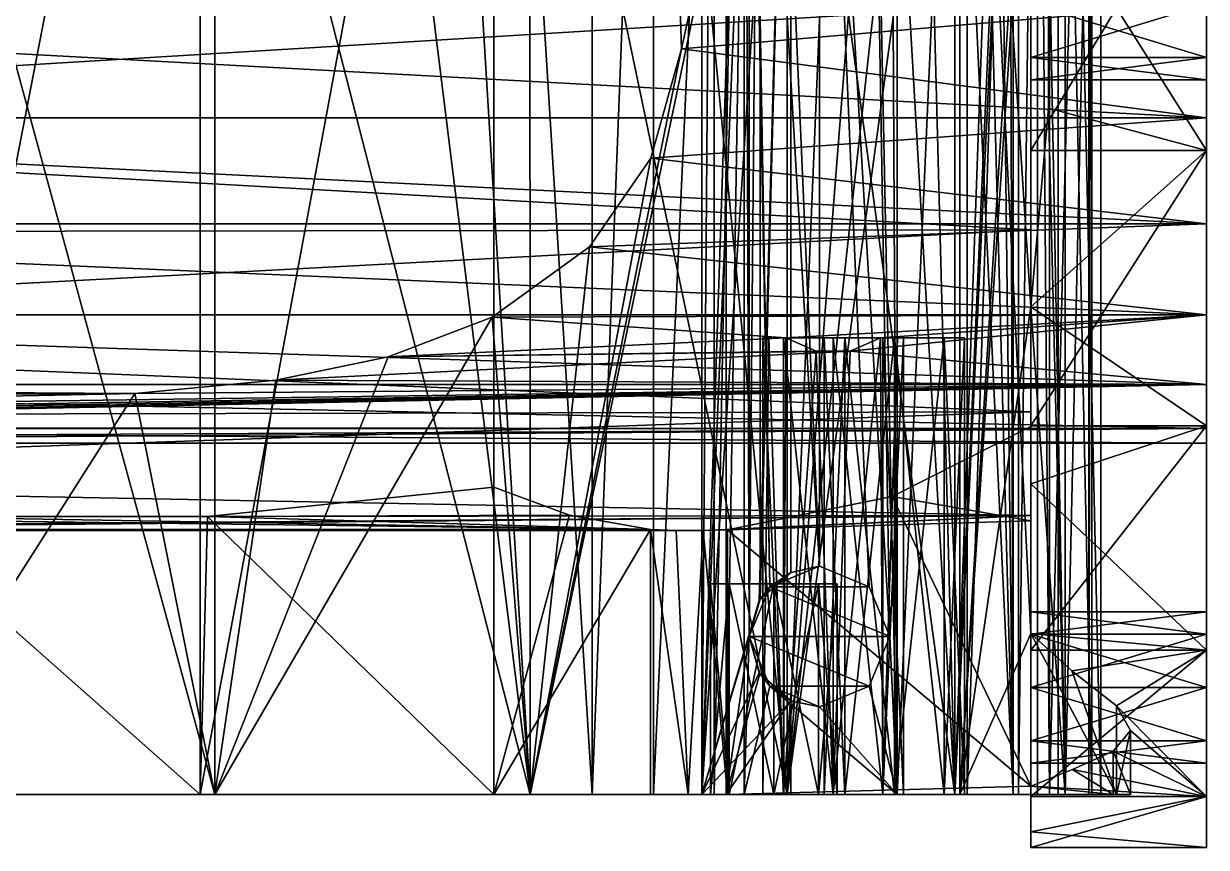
# Model space of a CAD drawing. Extents: x -33.3 to 33, y -1.5 to 54.
# Drawn here: x -0.66 to 33, y -1.5 to 21.94 of the extents above; entities that cross this region are included whole.
import ezdxf

# ---------------------------------------------------------------- set-up
doc = ezdxf.new("R2010")
doc.units = 0

msp = doc.modelspace()

# ---------------------------------------------------------------- linework, layer by layer
for points in [[(4.361619, 45, -29.681107), (4.361619, 0, -29.681107), (-4.363823, 0, -29.680786)], [(4.361619, 45, -29.681107), (-4.363823, 0, -29.680786), (-4.363823, 45, -29.680786)], [(12.718772, 45, -27.170441), (12.718772, 0, -27.170441), (4.361619, 0, -29.681107)], [(12.718772, 45, -27.170441), (4.361619, 0, -29.681107), (4.361619, 45, -29.681107)], [(12.718772, 45, -27.170441), (15.520391, 0, -30.223331), (12.718772, 0, -27.170441)], [(15.520391, 45, -30.223331), (15.520391, 0, -30.223331), (12.718772, 45, -27.170441)], [(17.267021, 45, -31.3342), (17.267021, 0, -31.3342), (15.520391, 0, -30.223331)], [(17.267021, 45, -31.3342), (15.520391, 0, -30.223331), (15.520391, 45, -30.223331)], [(19.336653, 45, -31.423027), (19.336653, 0, -31.423027), (17.267021, 0, -31.3342)], [(19.336653, 45, -31.423027), (17.267021, 0, -31.3342), (17.267021, 45, -31.3342)], [(18.994974, 45, -39.199463), (18.994974, 0, -39.199463), (18.643988, 0, -38.352108)], [(18.643988, 45, -32.785877), (18.643988, 0, -38.352108), (18.643988, 0, -32.785877)], [(18.643988, 45, -38.352108), (18.643988, 0, -38.352108), (18.643988, 45, -32.785877)], [(18.994974, 45, -39.199463), (18.643988, 0, -38.352108), (18.643988, 45, -38.352108)], [(19.99, 40.5, -31.55065), (18.643988, 45, -32.785877), (18.643988, 0, -32.785877)], [(19.842331, 45, -39.550449), (19.842331, 0, -39.550449), (18.994974, 0, -39.199463)], [(19.842331, 45, -39.550449), (18.994974, 0, -39.199463), (18.994974, 45, -39.199463)], [(19.99, 40.5, -31.217707), (19.336653, 0, -31.423027), (19.336653, 45, -31.423027)], [(19.99, 4.5, -39.550449), (19.842331, 0, -39.550449), (19.842331, 45, -39.550449)], [(20.576427, 5.914608, -39.550449), (19.842331, 45, -39.550449), (19.99, 40.5, -39.550449)], [(20.576427, 5.914608, -39.550449), (19.99, 4.5, -39.550449), (19.842331, 45, -39.550449)], [(23.99, 40.5, -39.550449), (24.199434, 45, -39.550449), (24.199434, 0, -39.550449)], [(26.196203, 45, -39.015419), (26.196203, 0, -39.015419), (24.199434, 0, -39.550449)], [(26.196203, 45, -39.015419), (24.199434, 0, -39.550449), (24.199434, 45, -39.550449)], [(28, 13.884025, 10.770329), (25.980762, 45, 15), (25.980762, 0, 15)], [(28, 4.584758, 17.20034), (25.980762, 0, 15), (25.980762, 45, 15)], [(28.977903, 45, -7.76409), (28.977903, 0, -7.76409), (25.980762, 0, -15)], [(28.782379, 45, -18.052891), (25.980762, 0, -15), (28.782379, 0, -18.052891)], [(25.980762, 45, -15), (25.980762, 0, -15), (28.782379, 45, -18.052891)], [(28.977903, 45, -7.76409), (25.980762, 0, -15), (25.980762, 45, -15)], [(28, 31.115976, 10.770329), (25.980762, 45, 15), (28, 13.884025, 10.770329)], [(28, 40.415241, 17.20034), (28, 4.584758, 17.20034), (25.980762, 45, 15)], [(27.657938, 45, -37.55368), (27.657938, 0, -37.55368), (26.196203, 0, -39.015419)], [(27.657938, 45, -37.55368), (26.196203, 0, -39.015419), (26.196203, 45, -39.015419)], [(28.19297, 45, -35.556911), (28.19297, 0, -35.556911), (27.657938, 0, -37.55368)], [(28.19297, 45, -35.556911), (27.657938, 0, -37.55368), (27.657938, 45, -37.55368)], [(28.19297, 45, -24.022837), (28.539814, 0, -23.704542), (28.19297, 0, -24.022837)], [(28.539814, 45, -23.704542), (28.539814, 0, -23.704542), (28.19297, 45, -24.022837)], [(28.19297, 45, -35.556911), (28.19297, 0, -24.022837), (28.19297, 0, -35.556911)], [(28.19297, 45, -24.022837), (28.19297, 0, -24.022837), (28.19297, 45, -35.556911)], [(28.504513, 25.460686, 9.353759), (28.977703, 0, 7.76484), (28.977703, 45, 7.76484)], [(29.650682, 45, -21.957912), (29.650682, 0, -21.957912), (28.539814, 0, -23.704542)], [(29.650682, 45, -21.957912), (28.539814, 0, -23.704542), (28.539814, 45, -23.704542)], [(28.782379, 45, -18.052891), (28.782379, 0, -18.052891), (29.73951, 0, -19.888279)], [(28.782379, 45, -18.052891), (29.73951, 0, -19.888279), (29.73951, 45, -19.888279)], [(28.977703, 45, 7.76484), (28.977703, 0, 7.76484), (30, 0, 0.000273)], [(28.977703, 45, 7.76484), (30, 0, 0.000273), (30, 45, 0.000273)], [(30, 45, 0.000273), (30, 0, 0.000273), (28.977903, 0, -7.76409)], [(30, 45, 0.000273), (28.977903, 0, -7.76409), (28.977903, 45, -7.76409)], [(29.73951, 45, -19.888279), (29.73951, 0, -19.888279), (29.650682, 0, -21.957912)], [(29.73951, 45, -19.888279), (29.650682, 0, -21.957912), (29.650682, 45, -21.957912)], [(33, 10.499003, 12.386789), (33, 34.500996, 12.386789), (33, 40.886032, 17.744999)], [(33, 4.113969, 17.744999), (33, 10.499003, 12.386789), (33, 40.886032, 17.744999)], [(33, 25.736038, 21.096615), (33, 4.113969, 17.744999), (33, 40.886032, 17.744999)], [(33, 19.263962, 45.244267), (33, 40.886032, 48.595882), (33, 4.113969, 48.595882)], [(33, 22.5, 50.470772), (33, 4.113969, 48.595882), (33, 40.886032, 48.595882)], [(33, 19.263962, 45.244267), (33, 22.5, 45.670101), (33, 40.886032, 48.595882)], [(20.275284, 39.470852, -31.288845), (19.99, 40.5, -31.55065), (18.643988, 0, -32.785877)], [(19.99, 40.5, -31.217707), (19.99, 4.5, -31.217707), (19.336653, 0, -31.423027)], [(19.99, 40.5, -31.217707), (20.298925, 39.432167, -31.074894), (19.99, 4.5, -31.217707)], [(21.99, 6.49969, -39.550449), (19.99, 40.5, -39.550449), (20.576427, 39.085392, -39.550449)], [(21.99, 6.49969, -39.550449), (20.576427, 5.914608, -39.550449), (19.99, 40.5, -39.550449)], [(23.403574, 39.085392, -39.550449), (23.99, 40.5, -39.550449), (24.199434, 0, -39.550449)], [(28, 40.415241, 17.20034), (28, 31.115976, 10.770329), (28, 13.884025, 10.770329)], [(28, 8.850509, 13.430269), (28, 40.415241, 17.20034), (28, 13.884025, 10.770329)], [(28, 8.850509, 13.430269), (28, 4.584758, 17.20034), (28, 40.415241, 17.20034)], [(20.275284, 39.470852, -31.288845), (18.643988, 0, -32.785877), (21.172041, 38.674911, -30.465899)], [(20.298925, 39.432167, -31.074894), (20.298916, 5.567819, -31.074898), (19.99, 4.5, -31.217707)], [(20.298925, 39.432167, -31.074894), (21.172041, 38.674911, -30.465899), (20.298916, 5.567819, -31.074898)], [(21.99, 6.49969, -39.550449), (20.576427, 39.085392, -39.550449), (21.99, 38.500309, -39.550449)], [(23.99, 4.5, -39.550449), (21.99, 38.500309, -39.550449), (23.403574, 39.085392, -39.550449)], [(23.99, 4.5, -39.550449), (23.403574, 39.085392, -39.550449), (24.199434, 0, -39.550449)], [(20.275284, 5.529147, -31.288845), (21.172041, 38.674911, -30.465899), (18.643988, 0, -32.785877)], [(20.275284, 5.529147, -31.288845), (21.172041, 6.325087, -30.465899), (21.172041, 38.674911, -30.465899)], [(21.172041, 38.674911, -30.465899), (21.172041, 6.325087, -30.465899), (20.298916, 5.567819, -31.074898)], [(23.403574, 5.914608, -39.550449), (21.99, 38.500309, -39.550449), (23.99, 4.5, -39.550449)], [(23.403574, 5.914608, -39.550449), (21.99, 6.49969, -39.550449), (21.99, 38.500309, -39.550449)], [(-4.77397, 35, -27.08239), (-4.776402, 0, -27.081764), (4.776402, 0, -27.081764)], [(-4.77397, 35, -27.08239), (4.776402, 0, -27.081764), (4.77397, 35, -27.08239)], [(4.77397, 35, -27.08239), (4.776402, 0, -27.081764), (13.75, 0, -23.815699)], [(4.77397, 35, -27.08239), (13.75, 0, -23.815699), (9.403885, 35, -25.841955)], [(9.403885, 35, -25.841955), (13.75, 0, -23.815699), (11.623471, 35, -24.922573)], [(11.623471, 35, -24.922573), (13.75, 0, -23.815699), (13.748703, 35, -23.81609)], [(13.748703, 35, -23.81609), (13.75, 0, -23.815699), (21.065294, 0, -17.677368)], [(13.748703, 35, -23.81609), (21.065294, 0, -17.677368), (17.676039, 35, -21.066244)], [(21.066244, 35, 17.676039), (21.065294, 0, 17.677368), (13.75, 0, 23.815699)], [(21.066244, 35, 17.676039), (13.75, 0, 23.815699), (18.064062, 21.231932, 20.734926)], [(17.676039, 35, -21.066244), (21.065294, 0, -17.677368), (21.066244, 35, -17.676039)], [(21.066244, 35, 17.676039), (18.064062, 21.231932, 20.734926), (17.959654, 24.472614, 20.82707)], [(21.066244, 35, -17.676039), (21.065294, 0, -17.677368), (25.841698, 0, -9.404397)], [(25.841955, 35, 9.403885), (25.841698, 0, 9.404397), (21.065294, 0, 17.677368)], [(22.525848, 35, 15.774435), (21.065294, 0, 17.677368), (21.066244, 35, 17.676039)], [(23.81609, 35, 13.748703), (21.065294, 0, 17.677368), (22.525848, 35, 15.774435)], [(24.922573, 35, 11.623471), (21.065294, 0, 17.677368), (23.81609, 35, 13.748703)], [(25.841955, 35, 9.403885), (21.065294, 0, 17.677368), (24.922573, 35, 11.623471)], [(21.066244, 35, -17.676039), (25.841698, 0, -9.404397), (23.81609, 35, -13.748703)], [(23.81609, 35, -13.748703), (25.841698, 0, -9.404397), (24.922573, 35, -11.623471)], [(24.922573, 35, -11.623471), (25.841698, 0, -9.404397), (25.841955, 35, -9.403885)], [(25.841955, 35, -9.403885), (25.841698, 0, -9.404397), (27.5, 0)], [(27.5, 35), (27.5, 0), (25.841698, 0, 9.404397)], [(27.08239, 35, 4.77397), (25.841698, 0, 9.404397), (25.841955, 35, 9.403885)], [(27.394474, 35, 2.403049), (25.841698, 0, 9.404397), (27.08239, 35, 4.77397)], [(27.5, 35), (25.841698, 0, 9.404397), (27.394474, 35, 2.403049)], [(25.841955, 35, -9.403885), (27.5, 0), (26.562321, 35, -7.118717)], [(26.562321, 35, -7.118717), (27.5, 0), (27.08239, 35, -4.77397)], [(27.08239, 35, -4.77397), (27.5, 0), (27.394474, 35, -2.403049)], [(27.394474, 35, -2.403049), (27.5, 0), (27.5, 35)], [(33, 18.332026, 9.535543), (33, 26.667974, 9.535543), (33, 34.500996, 12.386789)], [(33, 10.499003, 12.386789), (33, 18.332026, 9.535543), (33, 34.500996, 12.386789)], [(28, 20.98041, 54.141144), (28, 18.332026, 56.805336), (28, 26.667974, 56.805336)], [(33, 26.667974, 56.805336), (28, 26.667974, 56.805336), (28, 18.332026, 56.805336)], [(28, 22.5, 54.770107), (28, 20.98041, 54.141144), (28, 26.667974, 56.805336)], [(33, 26.667974, 56.805336), (28, 18.332026, 56.805336), (33, 18.332026, 56.805336)], [(33, 18.332026, 9.535543), (28.504513, 25.460686, 9.353759), (33, 26.667974, 9.535543)], [(33, 26.667974, 56.805336), (33, 18.332026, 56.805336), (33, 10.499003, 53.95409)], [(33, 22.5, 54.770107), (33, 26.667974, 56.805336), (33, 10.499003, 53.95409)], [(33, 25.736038, 21.096615), (33, 22.5, 20.670782), (33, 4.113969, 17.744999)], [(28.504513, 25.460686, 9.353759), (28.504505, 19.539148, 9.353779), (28.977703, 0, 7.76484)], [(33, 18.332026, 9.535543), (28.504505, 19.539148, 9.353779), (28.504513, 25.460686, 9.353759)], [(17.959654, 24.472614, 20.82707), (18.064062, 21.231932, 20.734926), (33, 22.5, 20.670782)], [(-27, 22.5, 45.670441), (33, 22.5, 45.670101), (33, 19.263962, 45.244267)], [(-27, 22.5, 45.670441), (33, 19.263962, 45.244267), (-27, 19.265984, 45.244484)], [(-26.999863, 22.499992, 48.170441), (-26.999849, 19.165161, 47.795036), (28, 22.5, 48.170097)], [(-26.999849, 19.165161, 47.795036), (28, 16.078783, 46.726543), (28, 22.5, 48.170097)], [(18.064062, 21.231932, 20.734926), (33, 19.263962, 21.096615), (33, 22.5, 20.670782)], [(28, 22.5, 50.470772), (28, 22.5, 48.170097), (28, 16.078783, 46.726543)], [(28, 20.98041, 51.099735), (28, 22.5, 50.470772), (28, 16.078783, 46.726543)], [(33, 22.5, 50.470772), (28, 22.5, 50.470772), (28, 20.98041, 51.099735)], [(33, 22.5, 50.470772), (28, 20.98041, 51.099735), (33, 20.98041, 51.099735)], [(33, 20.98041, 54.141144), (28, 20.98041, 54.141144), (28, 22.5, 54.770107)], [(33, 20.98041, 54.141144), (28, 22.5, 54.770107), (33, 22.5, 54.770107)], [(33, 22.5, 20.670782), (33, 19.263962, 21.096615), (33, 4.113969, 17.744999)], [(33, 22.5, 50.470772), (33, 20.98041, 51.099735), (33, 4.113969, 48.595882)], [(33, 20.98041, 54.141144), (33, 22.5, 54.770107), (33, 10.499003, 53.95409)], [(18.064062, 21.231932, 20.734926), (13.75, 0, 23.815699), (17.192013, 18.117771, 21.463772)], [(18.064062, 21.231932, 20.734926), (17.192013, 18.117771, 21.463772), (33, 19.263962, 21.096615)], [(28, 20.35, 52.620441), (28, 20.98041, 51.099735), (28, 16.078783, 46.726543)], [(28, 20.98041, 54.141144), (28, 20.35, 52.620441), (28, 18.332026, 56.805336)], [(33, 20.98041, 51.099735), (28, 20.98041, 51.099735), (28, 20.35, 52.620441)], [(33, 20.35, 52.620441), (28, 20.35, 52.620441), (28, 20.98041, 54.141144)], [(33, 20.98041, 51.099735), (28, 20.35, 52.620441), (33, 20.35, 52.620441)], [(33, 20.35, 52.620441), (28, 20.98041, 54.141144), (33, 20.98041, 54.141144)], [(33, 20.98041, 51.099735), (33, 20.35, 52.620441), (33, 4.113969, 48.595882)], [(33, 20.35, 52.620441), (33, 20.98041, 54.141144), (33, 10.499003, 53.95409)], [(28, 20.35, 52.620441), (28, 16.078783, 46.726543), (28, 18.332026, 56.805336)], [(33, 20.35, 52.620441), (33, 10.499003, 53.95409), (33, 4.113969, 48.595882)], [(28.504505, 19.539148, 9.353779), (28, 13.884025, 10.770329), (28.977703, 0, 7.76484)], [(33, 18.332026, 9.535543), (28, 13.884025, 10.770329), (28.504505, 19.539148, 9.353779)], [(-27, 19.265984, 45.244484), (33, 19.263962, 45.244267), (33, 16.25098, 43.996014)], [(-27, 19.265984, 45.244484), (33, 16.25098, 43.996014), (-27, 16.249157, 43.994877)], [(17.192013, 18.117771, 21.463772), (33, 16.25098, 22.344868), (33, 19.263962, 21.096615)], [(33, 19.263962, 21.096615), (33, 16.25098, 22.344868), (33, 4.113969, 17.744999)], [(33, 19.263962, 45.244267), (33, 4.113969, 48.595882), (33, -0.053037, 41.377598)], [(33, 16.25098, 43.996014), (33, 19.263962, 45.244267), (33, -0.053037, 41.377598)], [(-26.999849, 19.165161, 47.795036), (-26.999844, 15.997065, 46.687534), (28, 16.078783, 46.726543)], [(33, 10.499003, 12.386789), (28, 13.884025, 10.770329), (33, 18.332026, 9.535543)], [(28, 18.332026, 56.805336), (28, 16.078783, 46.726543), (28, 10.894039, 42.672619)], [(28, 10.499003, 53.95409), (28, 18.332026, 56.805336), (28, 10.894039, 42.672619)], [(33, 18.332026, 56.805336), (28, 18.332026, 56.805336), (28, 10.499003, 53.95409)], [(33, 18.332026, 56.805336), (28, 10.499003, 53.95409), (33, 10.499003, 53.95409)], [(17.192013, 18.117771, 21.463772), (13.75, 0, 23.815699), (15.446541, 15.59244, 22.752398)], [(17.192013, 18.117771, 21.463772), (15.446541, 15.59244, 22.752398), (33, 16.25098, 22.344868)], [(-27, 16.249157, 43.994877), (33, 16.25098, 43.996014), (33, 13.660427, 42.008266)], [(-27, 16.249157, 43.994877), (33, 13.660427, 42.008266), (-27, 13.661165, 42.009274)], [(15.446541, 15.59244, 22.752398), (33, 13.660427, 24.332615), (33, 16.25098, 22.344868)], [(33, 16.25098, 22.344868), (33, 13.660427, 24.332615), (33, 4.113969, 17.744999)], [(33, 13.660427, 42.008266), (33, 16.25098, 43.996014), (33, -0.053037, 41.377598)], [(-26.999847, 13.154413, 44.903301), (28, 10.894039, 42.672619), (28, 16.078783, 46.726543)], [(-26.999844, 15.997065, 46.687534), (-26.999847, 13.154413, 44.903301), (28, 16.078783, 46.726543)], [(15.446541, 15.59244, 22.752398), (13.75, 0, 23.815699), (12.673533, 13.587821, 24.405563)], [(15.446541, 15.59244, 22.752398), (12.673533, 13.587821, 24.405563), (33, 13.660427, 24.332615)], [(28, 13.884025, 10.770329), (25.980762, 0, 15), (28.977703, 0, 7.76484)], [(33, 10.499003, 12.386789), (28, 8.850509, 13.430269), (28, 13.884025, 10.770329)], [(-27, 13.661165, 42.009274), (33, 13.660427, 42.008266), (33, 11.675383, 39.421444)], [(-27, 13.661165, 42.009274), (33, 11.675383, 39.421444), (-27, 11.675566, 39.421284)], [(12.673533, 13.587821, 24.405563), (13.75, 0, 23.815699), (4.776402, 0, 27.081764)], [(9.715753, 12.458269, 25.726406), (12.673533, 13.587821, 24.405563), (4.776402, 0, 27.081764)], [(21.034569, 13, 25.046402), (12.673533, 13.587821, 24.405563), (9.715753, 12.458269, 25.726406)], [(21.034569, 13, 25.046402), (33, 13.660427, 24.332615), (12.673533, 13.587821, 24.405563)], [(23.725431, 13, 25.046402), (33, 13.660427, 24.332615), (21.034569, 13, 25.046402)], [(22.859404, 12.623602, 25.508408), (33, 11.675383, 26.919437), (33, 13.660427, 24.332615)], [(23.725431, 13, 25.046402), (22.859404, 12.623602, 25.508408), (33, 13.660427, 24.332615)], [(33, 13.660427, 24.332615), (33, -0.053037, 24.963285), (33, 4.113969, 17.744999)], [(33, 13.660427, 24.332615), (33, 11.675383, 26.919437), (33, -0.053037, 24.963285)], [(33, 11.675383, 39.421444), (33, 13.660427, 42.008266), (33, -0.053037, 41.377598)], [(-26.999847, 13.154413, 44.903301), (-26.999857, 10.779586, 42.531631), (28, 10.894039, 42.672619)], [(21.898306, 12.624106, 25.507757), (21.034569, 13, 25.046402), (9.715753, 12.458269, 25.726406)], [(20.379999, 13, 23.566601), (20.379999, 0, 23.566601), (20.966427, 0, 22.151993)], [(20.5515, 13, 24.376301), (20.966427, 0, 24.981207), (20.379999, 0, 23.566601)], [(20.5515, 13, 24.376301), (20.379999, 0, 23.566601), (20.379999, 13, 23.566601)], [(20.379999, 13, 23.566601), (20.966427, 0, 22.151993), (20.966106, 13, 22.152706)], [(20.5515, 13, 24.376301), (20.379999, 13, 23.566601), (20.966106, 13, 22.152706)], [(20.5515, 13, 24.376301), (21.034569, 13, 25.046402), (20.966427, 0, 24.981207)], [(20.5515, 13, 24.376301), (20.966106, 13, 22.152706), (21.034569, 13, 25.046402)], [(20.966106, 13, 22.152706), (20.966427, 0, 22.151993), (22.379999, 0, 21.56691)], [(20.966106, 13, 22.152706), (22.379999, 0, 21.56691), (22.379999, 13, 21.566601)], [(20.966106, 13, 22.152706), (22.379999, 13, 21.566601), (21.034569, 13, 25.046402)], [(21.898306, 12.624106, 25.507757), (20.966427, 0, 24.981207), (21.034569, 13, 25.046402)], [(22.379999, 13, 21.566601), (23.725431, 13, 25.046402), (21.034569, 13, 25.046402)], [(22.120001, 13, -21.782499), (22.120001, 0, -21.782499), (22.706427, 0, -23.197107)], [(22.706106, 13, -20.368607), (22.706427, 0, -20.367891), (22.120001, 0, -21.782499)], [(22.706106, 13, -20.368607), (22.120001, 0, -21.782499), (22.120001, 13, -21.782499)], [(22.706106, 13, -23.196394), (22.120001, 13, -21.782499), (22.706427, 0, -23.197107)], [(25.533894, 13, -20.368607), (22.706106, 13, -20.368607), (22.120001, 13, -21.782499)], [(26.120001, 13, -21.782499), (25.533894, 13, -20.368607), (22.120001, 13, -21.782499)], [(22.706106, 13, -23.196394), (26.120001, 13, -21.782499), (22.120001, 13, -21.782499)], [(22.379999, 13, 21.566601), (22.379999, 0, 21.56691), (23.793573, 0, 22.151993)], [(22.379999, 13, 21.566601), (23.793573, 0, 22.151993), (23.793894, 13, 22.152706)], [(23.725431, 13, 25.046402), (23.793573, 0, 24.981207), (22.379999, 0, 25.56629)], [(23.725431, 13, 25.046402), (22.379999, 0, 25.56629), (22.859404, 12.623602, 25.508408)], [(22.379999, 13, 21.566601), (23.793894, 13, 22.152706), (23.725431, 13, 25.046402)], [(22.706106, 13, -23.196394), (22.706427, 0, -23.197107), (24.120001, 0, -23.78219)], [(22.706106, 13, -23.196394), (24.120001, 0, -23.78219), (24.120001, 13, -23.782499)], [(24.120001, 13, -19.782499), (22.706427, 0, -20.367891), (22.706106, 13, -20.368607)], [(25.533894, 13, -20.368607), (24.120001, 13, -19.782499), (22.706106, 13, -20.368607)], [(22.706106, 13, -23.196394), (25.533894, 13, -23.196394), (26.120001, 13, -21.782499)], [(22.706106, 13, -23.196394), (24.120001, 13, -23.782499), (25.533894, 13, -23.196394)], [(24.120001, 13, -19.782499), (24.120001, 0, -19.78281), (22.706427, 0, -20.367891)], [(24.2085, 13, 24.376301), (23.793573, 0, 24.981207), (23.725431, 13, 25.046402)], [(23.793894, 13, 22.152706), (24.2085, 13, 24.376301), (23.725431, 13, 25.046402)], [(23.793894, 13, 22.152706), (23.793573, 0, 22.151993), (24.379999, 0, 23.566601)], [(24.379999, 13, 23.566601), (24.379999, 0, 23.566601), (23.793573, 0, 24.981207)], [(24.379999, 13, 23.566601), (23.793573, 0, 24.981207), (24.2085, 13, 24.376301)], [(23.793894, 13, 22.152706), (24.379999, 0, 23.566601), (24.379999, 13, 23.566601)], [(23.793894, 13, 22.152706), (24.379999, 13, 23.566601), (24.2085, 13, 24.376301)], [(24.120001, 13, -23.782499), (24.120001, 0, -23.78219), (25.533573, 0, -23.197107)], [(24.120001, 13, -23.782499), (25.533573, 0, -23.197107), (25.533894, 13, -23.196394)], [(25.533894, 13, -20.368607), (25.533573, 0, -20.367891), (24.120001, 0, -19.78281)], [(25.533894, 13, -20.368607), (24.120001, 0, -19.78281), (24.120001, 13, -19.782499)], [(25.533894, 13, -23.196394), (25.533573, 0, -23.197107), (26.120001, 0, -21.782499)], [(26.120001, 13, -21.782499), (26.120001, 0, -21.782499), (25.533573, 0, -20.367891)], [(26.120001, 13, -21.782499), (25.533573, 0, -20.367891), (25.533894, 13, -20.368607)], [(25.533894, 13, -23.196394), (26.120001, 0, -21.782499), (26.120001, 13, -21.782499)], [(9.715753, 12.458269, 25.726406), (4.776402, 0, 27.081764), (6.511085, 11.793986, 26.71821)], [(22.859404, 12.623602, 25.508408), (6.511085, 11.793986, 26.71821), (33, 11.675383, 26.919437)], [(22.859404, 12.623602, 25.508408), (9.715753, 12.458269, 25.726406), (6.511085, 11.793986, 26.71821)], [(22.859404, 12.623602, 25.508408), (21.898306, 12.624106, 25.507757), (9.715753, 12.458269, 25.726406)], [(21.898306, 12.624106, 25.507757), (22.379999, 0, 25.56629), (20.966427, 0, 24.981207)], [(22.859404, 12.623602, 25.508408), (22.379999, 0, 25.56629), (21.898306, 12.624106, 25.507757)], [(6.511085, 11.793986, 26.71821), (4.776402, 0, 27.081764), (2.50219, 11.418962, 27.385927)], [(6.511085, 11.793986, 26.71821), (2.50219, 11.418962, 27.385927), (33, 11.675383, 26.919437)], [(-27, 11.675566, 39.421284), (33, 11.675383, 39.421444), (33, 10.4261, 36.405079)], [(-27, 11.675566, 39.421284), (33, 10.4261, 36.405079), (-27, 10.425955, 36.404457)], [(-27, 10.447935, 29.854156), (33, 10.4261, 29.935802), (33, 11.675383, 26.919437)], [(-26.133982, 10.53768, 29.543749), (-27, 10.447935, 29.854156), (33, 11.675383, 26.919437)], [(-25.277739, 10.635059, 29.236843), (-26.133982, 10.53768, 29.543749), (33, 11.675383, 26.919437)], [(-24.817129, 10.72207, 28.983513), (-25.277739, 10.635059, 29.236843), (33, 11.675383, 26.919437)], [(-24.465014, 10.861979, 28.60903), (-24.817129, 10.72207, 28.983513), (33, 11.675383, 26.919437)], [(-24.465014, 10.861979, 28.60903), (33, 11.675383, 26.919437), (2.50219, 11.418962, 27.385927)], [(-24.174643, 11.275418, 27.669643), (2.50219, 11.418962, 27.385927), (-3.219651, 11.458192, 27.31139)], [(2.50219, 11.418962, 27.385927), (-4.776402, 0, 27.081764), (-3.219651, 11.458192, 27.31139)], [(33, 11.675383, 26.919437), (33, 10.4261, 29.935802), (33, -0.053037, 24.963285)], [(33, 1.530409, 34.691143), (33, 11.675383, 39.421444), (33, -0.053037, 41.377598)], [(33, 3.05, 35.320107), (33, 10.4261, 36.405079), (33, 11.675383, 39.421444)], [(33, 1.530409, 34.691143), (33, 3.05, 35.320107), (33, 11.675383, 39.421444)], [(-24.174643, 11.275418, 27.669643), (-24.465014, 10.861979, 28.60903), (2.50219, 11.418962, 27.385927)], [(2.50219, 11.418962, 27.385927), (4.776402, 0, 27.081764), (-4.776402, 0, 27.081764)], [(-26.999874, 8.991527, 39.691265), (28, 7.943189, 36.78973), (28, 10.894039, 42.672619)], [(-26.999857, 10.779586, 42.531631), (-26.999874, 8.991527, 39.691265), (28, 10.894039, 42.672619)], [(28, 10.499003, 53.95409), (28, 10.894039, 42.672619), (28, 7.943189, 36.78973)], [(-27, 10.113154, 31.492329), (33, 10.4261, 29.935802), (-27, 10.447935, 29.854156)], [(28, 0.2395, 24.199926), (28, 10.477942, 24.199926), (24.057306, 8.487414, 27.81811)], [(28, 7.795411, 30.209909), (24.057306, 8.487414, 27.81811), (28, 10.477942, 24.199926)], [(28, 5.2, 33.170441), (28, 10.499003, 53.95409), (28, 7.943189, 36.78973)], [(33, 4.113969, 17.744999), (28, 8.850509, 13.430269), (33, 10.499003, 12.386789)], [(28, 4.569591, 34.691143), (28, 4.113969, 48.595882), (28, 10.499003, 53.95409)], [(33, 10.499003, 53.95409), (28, 10.499003, 53.95409), (28, 4.113969, 48.595882)], [(28, 5.2, 33.170441), (28, 4.569591, 34.691143), (28, 10.499003, 53.95409)], [(33, 10.499003, 53.95409), (28, 4.113969, 48.595882), (33, 4.113969, 48.595882)], [(28, 7.795411, 30.209909), (28, 10.477942, 24.199926), (28, 0.2395, 24.199926)], [(-27, 10.425955, 36.404457), (33, 10.4261, 36.405079), (33, 10, 33.170441)], [(-27, 10, 33.170441), (33, 10, 33.170441), (33, 10.4261, 29.935802)], [(-27, 10, 33.170441), (33, 10.4261, 29.935802), (-27, 10.113154, 31.492329)], [(-27, 10.425955, 36.404457), (33, 10, 33.170441), (-27, 10, 33.170441)], [(33, 3.05, 31.020773), (33, -0.053037, 24.963285), (33, 10.4261, 29.935802)], [(33, 5.2, 33.170441), (33, 10, 33.170441), (33, 10.4261, 36.405079)], [(33, 4.569591, 34.691143), (33, 5.2, 33.170441), (33, 10.4261, 36.405079)], [(33, 3.05, 35.320107), (33, 4.569591, 34.691143), (33, 10.4261, 36.405079)], [(33, 3.05, 31.020773), (33, 10.4261, 29.935802), (33, 10, 33.170441)], [(33, 4.569591, 31.649736), (33, 3.05, 31.020773), (33, 10, 33.170441)], [(33, 5.2, 33.170441), (33, 4.569591, 31.649736), (33, 10, 33.170441)], [(-26.999874, 8.991527, 39.691265), (-26.999897, 7.879784, 36.524433), (28, 7.943189, 36.78973)], [(33, 4.113969, 17.744999), (28, 4.584758, 17.20034), (28, 8.850509, 13.430269)], [(4.565888, 7.919133, 29.649317), (12.718772, 0, 27.170441), (12.718772, 8.752273, 27.170441)], [(14.875444, 7.951024, 29.520542), (4.565888, 7.919133, 29.649317), (12.718772, 8.752273, 27.170441)], [(14.875444, 7.951024, 29.520542), (12.718772, 8.752273, 27.170441), (12.718772, 0, 27.170441)], [(28, 0.2395, 24.199926), (24.057306, 8.487414, 27.81811), (19.366938, 7.536655, 32.122429)], [(28, 7.795411, 30.209909), (19.366938, 7.536655, 32.122429), (24.057306, 8.487414, 27.81811)], [(-26.999926, 7.500012, 33.189728), (-18.594118, 7.51468, 32.505802), (28, 7.943189, 36.78973)], [(-26.999897, 7.879784, 36.524433), (-26.999926, 7.500012, 33.189728), (28, 7.943189, 36.78973)], [(-18.594118, 7.51468, 32.505802), (18.680254, 7.51552, 32.48772), (28, 7.943189, 36.78973)], [(-14.87547, 7.95101, 29.520571), (17.176922, 7.543536, 32.028435), (-17.176922, 7.543536, 32.028435)], [(-14.87547, 7.95101, 29.520571), (-4.58157, 7.919723, 29.646873), (17.176922, 7.543536, 32.028435)], [(-4.58157, 7.919723, 29.646873), (-4.364412, 0, 29.680696), (4.361997, 0, 29.681051)], [(4.565888, 7.919133, 29.649317), (-4.58157, 7.919723, 29.646873), (4.361997, 0, 29.681051)], [(17.176922, 7.543536, 32.028435), (-4.58157, 7.919723, 29.646873), (4.565888, 7.919133, 29.649317)], [(4.565888, 7.919133, 29.649317), (4.361997, 0, 29.681051), (12.718772, 0, 27.170441)], [(17.176922, 7.543536, 32.028435), (4.565888, 7.919133, 29.649317), (14.875444, 7.951024, 29.520542)], [(17.176922, 7.543536, 32.028435), (14.875444, 7.951024, 29.520542), (12.718772, 0, 27.170441)], [(18.680254, 7.51552, 32.48772), (19.366938, 7.536655, 32.122429), (28, 7.943189, 36.78973)], [(28, 7.795411, 30.209909), (28, 7.943189, 36.78973), (19.366938, 7.536655, 32.122429)], [(28, 5.2, 33.170441), (28, 7.943189, 36.78973), (28, 7.795411, 30.209909)], [(28, 4.569591, 31.649736), (28, 7.795411, 30.209909), (28, 0.2395, 24.199926)], [(28, 4.569591, 31.649736), (28, 5.2, 33.170441), (28, 7.795411, 30.209909)], [(-18.594118, 7.51468, 32.505802), (-17.828568, 7.517245, 32.450817), (18.680254, 7.51552, 32.48772)], [(-17.828568, 7.517245, 32.450817), (-17.176922, 7.543536, 32.028435), (17.911617, 7.516028, 32.475952)], [(-17.828568, 7.517245, 32.450817), (17.911617, 7.516028, 32.475952), (18.680254, 7.51552, 32.48772)], [(17.911617, 7.516028, 32.475952), (-17.176922, 7.543536, 32.028435), (17.176922, 7.543536, 32.028435)], [(17.176922, 7.543536, 32.028435), (12.718772, 0, 27.170441), (17.176922, 0, 32.028435)], [(17.176922, 7.543536, 32.028435), (17.176922, 0, 32.028435), (18.252478, 0, 32.528648)], [(17.911617, 7.516028, 32.475952), (17.176922, 7.543536, 32.028435), (18.252478, 0, 32.528648)], [(17.911617, 7.516028, 32.475952), (18.252478, 0, 32.528648), (18.680254, 7.51552, 32.48772)], [(18.680254, 7.51552, 32.48772), (18.252478, 0, 32.528648), (19.366938, 0, 32.122429)], [(18.680254, 7.51552, 32.48772), (19.366938, 0, 32.122429), (19.366938, 7.536655, 32.122429)], [(28, 0.2395, 24.199926), (19.366938, 7.536655, 32.122429), (19.366938, 0, 32.122429)], [(20.576107, 5.913893, -29.550449), (21.172041, 6.325087, -30.465899), (21.99, 6.5, -29.550449)], [(20.576107, 5.913893, -29.550449), (21.99, 6.5, -29.550449), (23.403893, 5.913893, -29.550449)], [(21.99, 6.49969, -39.550449), (21.172041, 6.325087, -30.465899), (20.576427, 5.914608, -39.550449)], [(21.99, 6.5, -29.550449), (21.172041, 6.325087, -30.465899), (21.99, 6.49969, -39.550449)], [(21.99, 6.5, -29.550449), (21.99, 6.49969, -39.550449), (23.403574, 5.914608, -39.550449)], [(21.99, 6.5, -29.550449), (23.403574, 5.914608, -39.550449), (23.403893, 5.913893, -29.550449)], [(20.275284, 5.529147, -31.288845), (20.576427, 5.914608, -39.550449), (21.172041, 6.325087, -30.465899)], [(20.576107, 5.913893, -29.550449), (20.298916, 5.567819, -31.074898), (21.172041, 6.325087, -30.465899)], [(18.889999, 6, -25.0634), (18.889999, 0, -25.0634), (19.417784, 0, -26.336548)], [(19.417496, 6, -23.790895), (19.417784, 0, -23.790253), (18.889999, 0, -25.0634)], [(19.417496, 6, -23.790895), (18.889999, 0, -25.0634), (18.889999, 6, -25.0634)], [(19.417496, 6, -26.335903), (18.889999, 6, -25.0634), (19.417784, 0, -26.336548)], [(21.962503, 6, -23.790895), (19.417496, 6, -23.790895), (18.889999, 6, -25.0634)], [(22.49, 6, -25.0634), (21.962503, 6, -23.790895), (18.889999, 6, -25.0634)], [(19.417496, 6, -26.335903), (22.49, 6, -25.0634), (18.889999, 6, -25.0634)], [(19.417496, 6, -26.335903), (19.417784, 0, -26.336548), (20.690001, 0, -26.863121)], [(19.417496, 6, -26.335903), (20.690001, 0, -26.863121), (20.690001, 6, -26.8634)], [(20.690001, 6, -23.263399), (19.417784, 0, -23.790253), (19.417496, 6, -23.790895)], [(21.962503, 6, -23.790895), (20.690001, 6, -23.263399), (19.417496, 6, -23.790895)], [(19.417496, 6, -26.335903), (21.962503, 6, -26.335903), (22.49, 6, -25.0634)], [(19.417496, 6, -26.335903), (20.690001, 6, -26.8634), (21.962503, 6, -26.335903)], [(20.690001, 6, -23.263399), (20.690001, 0, -23.26368), (19.417784, 0, -23.790253)], [(19.99, 4.5, -31.55065), (19.99, 4.5, -39.550449), (20.576427, 5.914608, -39.550449)], [(19.99, 4.5, -31.55065), (20.576427, 5.914608, -39.550449), (20.275284, 5.529147, -31.288845)], [(19.99, 4.5, -29.550449), (20.298916, 5.567819, -31.074898), (20.576107, 5.913893, -29.550449)], [(19.99, 4.5, -29.550449), (20.576107, 5.913893, -29.550449), (23.99, 4.5, -29.550449)], [(20.576107, 5.913893, -29.550449), (23.403893, 5.913893, -29.550449), (23.99, 4.5, -29.550449)], [(20.690001, 6, -26.8634), (20.690001, 0, -26.863121), (21.962215, 0, -26.336548)], [(20.690001, 6, -26.8634), (21.962215, 0, -26.336548), (21.962503, 6, -26.335903)], [(21.962503, 6, -23.790895), (21.962215, 0, -23.790253), (20.690001, 0, -23.26368)], [(21.962503, 6, -23.790895), (20.690001, 0, -23.26368), (20.690001, 6, -23.263399)], [(21.962503, 6, -26.335903), (21.962215, 0, -26.336548), (22.49, 0, -25.0634)], [(22.49, 6, -25.0634), (22.49, 0, -25.0634), (21.962215, 0, -23.790253)], [(22.49, 6, -25.0634), (21.962215, 0, -23.790253), (21.962503, 6, -23.790895)], [(21.962503, 6, -26.335903), (22.49, 0, -25.0634), (22.49, 6, -25.0634)], [(23.403893, 5.913893, -29.550449), (23.403574, 5.914608, -39.550449), (23.99, 4.5, -39.550449)], [(23.403893, 5.913893, -29.550449), (23.99, 4.5, -39.550449), (23.99, 4.5, -29.550449)], [(19.99, 4.5, -31.55065), (20.275284, 5.529147, -31.288845), (18.643988, 0, -32.785877)], [(19.99, 4.5, -29.550449), (19.99, 4.5, -31.217707), (20.298916, 5.567819, -31.074898)], [(33, 4.569591, 34.691143), (28, 4.569591, 34.691143), (28, 5.2, 33.170441)], [(33, 5.2, 33.170441), (28, 5.2, 33.170441), (28, 4.569591, 31.649736)], [(33, 4.569591, 34.691143), (28, 5.2, 33.170441), (33, 5.2, 33.170441)], [(33, 5.2, 33.170441), (28, 4.569591, 31.649736), (33, 4.569591, 31.649736)], [(20.275215, 3.470974, -31.28891), (19.99, 4.5, -31.55065), (18.643988, 0, -32.785877)], [(20.291531, 3.443968, -31.078691), (19.336653, 0, -31.423027), (19.99, 4.5, -31.217707)], [(19.99, 4.5, -39.550449), (20.576427, 3.085392, -39.550449), (19.842331, 0, -39.550449)], [(20.576107, 3.086107, -29.550449), (20.291531, 3.443968, -31.078691), (19.99, 4.5, -31.217707)], [(20.576107, 3.086107, -29.550449), (19.99, 4.5, -31.217707), (19.99, 4.5, -29.550449)], [(20.275215, 3.470974, -31.28891), (20.576427, 3.085392, -39.550449), (19.99, 4.5, -39.550449)], [(20.275215, 3.470974, -31.28891), (19.99, 4.5, -39.550449), (19.99, 4.5, -31.55065)], [(23.403893, 3.086107, -29.550449), (19.99, 4.5, -29.550449), (23.99, 4.5, -29.550449)], [(23.403893, 3.086107, -29.550449), (20.576107, 3.086107, -29.550449), (19.99, 4.5, -29.550449)], [(23.403574, 3.085392, -39.550449), (23.99, 4.5, -39.550449), (24.199434, 0, -39.550449)], [(23.99, 4.5, -29.550449), (23.99, 4.5, -39.550449), (23.403574, 3.085392, -39.550449)], [(23.403893, 3.086107, -29.550449), (23.99, 4.5, -29.550449), (23.403574, 3.085392, -39.550449)], [(28, 4.584758, 17.20034), (30.438911, 0, 19.857996), (25.980762, 0, 15)], [(28, 4.584758, 17.20034), (29.172638, 3.522736, 18.478151), (30.438911, 0, 19.857996)], [(33, 4.113969, 17.744999), (29.172638, 3.522736, 18.478151), (28, 4.584758, 17.20034)], [(28, 3.05, 31.020773), (28, 4.569591, 31.649736), (28, 0.2395, 24.199926)], [(28, 4.569591, 34.691143), (28, 3.05, 35.320107), (28, 4.113969, 48.595882)], [(33, 3.05, 35.320107), (28, 3.05, 35.320107), (28, 4.569591, 34.691143)], [(33, 3.05, 35.320107), (28, 4.569591, 34.691143), (33, 4.569591, 34.691143)], [(33, 4.569591, 31.649736), (28, 4.569591, 31.649736), (28, 3.05, 31.020773)], [(33, 4.569591, 31.649736), (28, 3.05, 31.020773), (33, 3.05, 31.020773)], [(28, 0.9, 33.170441), (28, -0.053037, 41.377598), (28, 4.113969, 48.595882)], [(33, 4.113969, 48.595882), (28, 4.113969, 48.595882), (28, -0.053037, 41.377598)], [(28, 1.530409, 34.691143), (28, 0.9, 33.170441), (28, 4.113969, 48.595882)], [(28, 3.05, 35.320107), (28, 1.530409, 34.691143), (28, 4.113969, 48.595882)], [(33, 4.113969, 48.595882), (28, -0.053037, 41.377598), (33, -0.053037, 41.377598)], [(33, 4.113969, 17.744999), (30.438911, 2.530553, 19.857996), (29.172638, 3.522736, 18.478151)], [(33, -0.053037, 24.963285), (30.438911, 2.530553, 19.857996), (33, 4.113969, 17.744999)], [(20.275215, 3.470974, -31.28891), (18.643988, 0, -32.785877), (21.172041, 2.674913, -30.465899)], [(20.291531, 3.443968, -31.078691), (21.172041, 2.674913, -30.465899), (19.336653, 0, -31.423027)], [(20.275215, 3.470974, -31.28891), (21.172041, 2.674913, -30.465899), (20.576427, 3.085392, -39.550449)], [(20.576107, 3.086107, -29.550449), (21.172041, 2.674913, -30.465899), (20.291531, 3.443968, -31.078691)], [(29.172638, 3.522736, 18.478151), (30.438911, 2.530553, 19.857996), (30.438911, 0, 19.857996)], [(20.576427, 3.085392, -39.550449), (24.199434, 0, -39.550449), (19.842331, 0, -39.550449)], [(21.99, 2.5, -29.550449), (21.172041, 2.674913, -30.465899), (20.576107, 3.086107, -29.550449)], [(23.403893, 3.086107, -29.550449), (21.99, 2.5, -29.550449), (20.576107, 3.086107, -29.550449)], [(20.576427, 3.085392, -39.550449), (21.99, 2.50031, -39.550449), (24.199434, 0, -39.550449)], [(21.99, 2.5, -29.550449), (20.576427, 3.085392, -39.550449), (21.172041, 2.674913, -30.465899)], [(21.99, 2.5, -29.550449), (21.99, 2.50031, -39.550449), (20.576427, 3.085392, -39.550449)], [(23.403893, 3.086107, -29.550449), (23.403574, 3.085392, -39.550449), (21.99, 2.50031, -39.550449)], [(23.403893, 3.086107, -29.550449), (21.99, 2.50031, -39.550449), (21.99, 2.5, -29.550449)], [(21.99, 2.50031, -39.550449), (23.403574, 3.085392, -39.550449), (24.199434, 0, -39.550449)], [(28, 1.530409, 31.649736), (28, 3.05, 31.020773), (28, 0.2395, 24.199926)], [(33, 1.530409, 34.691143), (28, 1.530409, 34.691143), (28, 3.05, 35.320107)], [(33, 1.530409, 34.691143), (28, 3.05, 35.320107), (33, 3.05, 35.320107)], [(33, 3.05, 31.020773), (28, 3.05, 31.020773), (28, 1.530409, 31.649736)], [(33, 3.05, 31.020773), (28, 1.530409, 31.649736), (33, 1.530409, 31.649736)], [(33, 3.05, 31.020773), (33, 1.530409, 31.649736), (33, -0.053037, 24.963285)], [(21.172041, 2.674913, -30.465899), (18.643988, 0, -32.785877), (21.172041, 0, -30.465899)], [(21.172041, 2.674913, -30.465899), (21.172041, 0, -30.465899), (19.336653, 0, -31.423027)], [(30.84506, 1.825534, 20.981655), (30.438911, 0, 19.857996), (30.438911, 2.530553, 19.857996)], [(30.84506, 1.825534, 20.981655), (30.438911, 2.530553, 19.857996), (33, -0.053037, 24.963285)], [(30.84506, 1.825534, 20.981655), (30.344917, 1.232853, 22.04801), (30.845131, 0, 20.972454)], [(30.84506, 1.825534, 20.981655), (33, -0.053037, 24.963285), (30.344917, 1.232853, 22.04801)], [(30.84506, 1.825534, 20.981655), (30.845131, 0, 20.972454), (30.438911, 0, 19.857996)], [(28, 1.530409, 31.649736), (28, 0.2395, 24.199926), (28, 0.9, 33.170441)], [(33, 0.9, 33.170441), (28, 0.9, 33.170441), (28, 1.530409, 34.691143)], [(33, 1.530409, 31.649736), (28, 1.530409, 31.649736), (28, 0.9, 33.170441)], [(33, 1.530409, 31.649736), (28, 0.9, 33.170441), (33, 0.9, 33.170441)], [(33, 1.530409, 34.691143), (33, 0.9, 33.170441), (28, 1.530409, 34.691143)], [(33, 1.530409, 31.649736), (33, 0.9, 33.170441), (33, -0.053037, 24.963285)], [(33, 1.530409, 34.691143), (33, -0.053037, 41.377598), (33, -1.5, 33.170441)], [(33, 1.530409, 34.691143), (33, -1.5, 33.170441), (33, 0.9, 33.170441)], [(30.344917, 1.232853, 22.04801), (29.194427, 0.71324, 23.103807), (30.344917, 0, 22.04801)], [(33, -0.053037, 24.963285), (29.194427, 0.71324, 23.103807), (30.344917, 1.232853, 22.04801)], [(30.344917, 1.232853, 22.04801), (30.344917, 0, 22.04801), (30.845131, 0, 20.972454)], [(28, 0.9, 33.170441), (28, 0.2395, 24.199926), (28, -0.053037, 41.377598)], [(29.194427, 0.71324, 23.103807), (28, 0.2395, 24.199926), (30.344917, 0, 22.04801)], [(33, -0.053037, 24.963285), (28, 0.2395, 24.199926), (29.194427, 0.71324, 23.103807)], [(33, 0.9, 33.170441), (33, -1.5, 33.170441), (33, -0.053037, 24.963285)], [(-12.718772, 0, -27.170441), (4.776402, 0, -27.081764), (-4.776402, 0, -27.081764)], [(-12.718772, 0, -27.170441), (12.718772, 0, -27.170441), (4.776402, 0, -27.081764)], [(12.718772, 0, 27.170441), (-12.718772, 0, 27.170441), (-4.776402, 0, 27.081764)], [(4.361997, 0, 29.681051), (-4.364412, 0, 29.680696), (-12.718772, 0, 27.170441)], [(12.718772, 0, 27.170441), (4.361997, 0, 29.681051), (-12.718772, 0, 27.170441)], [(-12.718772, 0, -27.170441), (-4.363823, 0, -29.680786), (12.718772, 0, -27.170441)], [(12.718772, 0, 27.170441), (-4.776402, 0, 27.081764), (4.776402, 0, 27.081764)], [(-4.363823, 0, -29.680786), (4.361619, 0, -29.681107), (12.718772, 0, -27.170441)], [(18.889999, 0, -25.0634), (13.75, 0, -23.815699), (4.776402, 0, -27.081764)], [(20.690001, 0, -26.863121), (4.776402, 0, -27.081764), (12.718772, 0, -27.170441)], [(19.417784, 0, -26.336548), (18.889999, 0, -25.0634), (4.776402, 0, -27.081764)], [(20.690001, 0, -26.863121), (19.417784, 0, -26.336548), (4.776402, 0, -27.081764)], [(22.379999, 0, 25.56629), (4.776402, 0, 27.081764), (13.75, 0, 23.815699)], [(12.718772, 0, 27.170441), (4.776402, 0, 27.081764), (22.379999, 0, 25.56629)], [(19.366938, 0, 32.122429), (12.718772, 0, 27.170441), (22.379999, 0, 25.56629)], [(19.366938, 0, 32.122429), (17.176922, 0, 32.028435), (12.718772, 0, 27.170441)], [(20.690001, 0, -26.863121), (12.718772, 0, -27.170441), (15.520391, 0, -30.223331)], [(24.120001, 0, -19.78281), (21.065294, 0, -17.677368), (13.75, 0, -23.815699)], [(22.706427, 0, -20.367891), (13.75, 0, -23.815699), (22.120001, 0, -21.782499)], [(20.690001, 0, -23.26368), (22.120001, 0, -21.782499), (13.75, 0, -23.815699)], [(22.706427, 0, -20.367891), (24.120001, 0, -19.78281), (13.75, 0, -23.815699)], [(19.417784, 0, -23.790253), (13.75, 0, -23.815699), (18.889999, 0, -25.0634)], [(19.417784, 0, -23.790253), (20.690001, 0, -23.26368), (13.75, 0, -23.815699)], [(20.379999, 0, 23.566601), (13.75, 0, 23.815699), (21.065294, 0, 17.677368)], [(20.966427, 0, 24.981207), (13.75, 0, 23.815699), (20.379999, 0, 23.566601)], [(20.966427, 0, 24.981207), (22.379999, 0, 25.56629), (13.75, 0, 23.815699)], [(15.520391, 0, -30.223331), (21.172041, 0, -30.465899), (28.19297, 0, -24.022837)], [(20.690001, 0, -26.863121), (15.520391, 0, -30.223331), (28.19297, 0, -24.022837)], [(15.520391, 0, -30.223331), (17.267021, 0, -31.3342), (21.172041, 0, -30.465899)], [(19.366938, 0, 32.122429), (18.252478, 0, 32.528648), (17.176922, 0, 32.028435)], [(17.267021, 0, -31.3342), (19.336653, 0, -31.423027), (21.172041, 0, -30.465899)], [(21.172041, 0, -30.465899), (18.643988, 0, -32.785877), (28.19297, 0, -35.556911)], [(18.643988, 0, -38.352108), (27.657938, 0, -37.55368), (28.19297, 0, -35.556911)], [(18.643988, 0, -32.785877), (18.643988, 0, -38.352108), (28.19297, 0, -35.556911)], [(18.643988, 0, -38.352108), (26.196203, 0, -39.015419), (27.657938, 0, -37.55368)], [(18.643988, 0, -38.352108), (18.994974, 0, -39.199463), (26.196203, 0, -39.015419)], [(18.994974, 0, -39.199463), (19.842331, 0, -39.550449), (26.196203, 0, -39.015419)], [(28, 0.2395, 24.199926), (19.366938, 0, 32.122429), (30.344917, 0, 22.04801)], [(19.366938, 0, 32.122429), (22.379999, 0, 25.56629), (23.793573, 0, 24.981207)], [(30.344917, 0, 22.04801), (19.366938, 0, 32.122429), (23.793573, 0, 24.981207)], [(19.842331, 0, -39.550449), (24.199434, 0, -39.550449), (26.196203, 0, -39.015419)], [(20.966427, 0, 22.151993), (20.379999, 0, 23.566601), (21.065294, 0, 17.677368)], [(20.690001, 0, -23.26368), (22.706427, 0, -23.197107), (22.120001, 0, -21.782499)], [(20.690001, 0, -23.26368), (24.120001, 0, -23.78219), (22.706427, 0, -23.197107)], [(20.690001, 0, -23.26368), (21.962215, 0, -23.790253), (24.120001, 0, -23.78219)], [(21.962215, 0, -26.336548), (20.690001, 0, -26.863121), (28.19297, 0, -24.022837)], [(22.379999, 0, 21.56691), (20.966427, 0, 22.151993), (21.065294, 0, 17.677368)], [(25.980762, 0, -15), (25.841698, 0, -9.404397), (21.065294, 0, -17.677368)], [(28.782379, 0, -18.052891), (21.065294, 0, -17.677368), (24.120001, 0, -19.78281)], [(28.782379, 0, -18.052891), (25.980762, 0, -15), (21.065294, 0, -17.677368)], [(25.980762, 0, 15), (21.065294, 0, 17.677368), (25.841698, 0, 9.404397)], [(30.845131, 0, 20.972454), (22.379999, 0, 21.56691), (21.065294, 0, 17.677368)], [(30.438911, 0, 19.857996), (30.845131, 0, 20.972454), (21.065294, 0, 17.677368)], [(25.980762, 0, 15), (30.438911, 0, 19.857996), (21.065294, 0, 17.677368)], [(28.19297, 0, -35.556911), (28.19297, 0, -24.022837), (21.172041, 0, -30.465899)], [(21.962215, 0, -23.790253), (28.19297, 0, -24.022837), (24.120001, 0, -23.78219)], [(22.49, 0, -25.0634), (21.962215, 0, -26.336548), (28.19297, 0, -24.022837)], [(21.962215, 0, -23.790253), (22.49, 0, -25.0634), (28.19297, 0, -24.022837)], [(30.344917, 0, 22.04801), (23.793573, 0, 22.151993), (22.379999, 0, 21.56691)], [(30.845131, 0, 20.972454), (30.344917, 0, 22.04801), (22.379999, 0, 21.56691)], [(30.344917, 0, 22.04801), (24.379999, 0, 23.566601), (23.793573, 0, 22.151993)], [(30.344917, 0, 22.04801), (23.793573, 0, 24.981207), (24.379999, 0, 23.566601)], [(28.539814, 0, -23.704542), (25.533573, 0, -23.197107), (24.120001, 0, -23.78219)], [(28.19297, 0, -24.022837), (28.539814, 0, -23.704542), (24.120001, 0, -23.78219)], [(29.73951, 0, -19.888279), (24.120001, 0, -19.78281), (25.533573, 0, -20.367891)], [(29.73951, 0, -19.888279), (28.782379, 0, -18.052891), (24.120001, 0, -19.78281)], [(29.650682, 0, -21.957912), (26.120001, 0, -21.782499), (25.533573, 0, -23.197107)], [(28.539814, 0, -23.704542), (29.650682, 0, -21.957912), (25.533573, 0, -23.197107)], [(29.73951, 0, -19.888279), (25.533573, 0, -20.367891), (26.120001, 0, -21.782499)], [(28.977903, 0, -7.76409), (27.5, 0), (25.841698, 0, -9.404397)], [(25.980762, 0, -15), (28.977903, 0, -7.76409), (25.841698, 0, -9.404397)], [(28.977703, 0, 7.76484), (25.841698, 0, 9.404397), (27.5, 0)], [(28.977703, 0, 7.76484), (25.980762, 0, 15), (25.841698, 0, 9.404397)], [(29.650682, 0, -21.957912), (29.73951, 0, -19.888279), (26.120001, 0, -21.782499)], [(30, 0, 0.000273), (28.977703, 0, 7.76484), (27.5, 0)], [(28.977903, 0, -7.76409), (30, 0, 0.000273), (27.5, 0)], [(28, -1.060459, 28.598482), (28, -0.053037, 41.377598), (28, 0.2395, 24.199926)], [(33, -0.053037, 24.963285), (28, -1.060459, 28.598482), (28, 0.2395, 24.199926)], [(28, -1.060459, 28.598482), (28, -1.5, 33.170441), (28, -0.053037, 41.377598)], [(33, -0.053037, 41.377598), (28, -0.053037, 41.377598), (28, -1.5, 33.170441)], [(33, -0.053037, 41.377598), (28, -1.5, 33.170441), (33, -1.5, 33.170441)], [(33, -1.5, 33.170441), (28, -1.060459, 28.598482), (33, -0.053037, 24.963285)], [(33, -1.5, 33.170441), (28, -1.5, 33.170441), (28, -1.060459, 28.598482)]]:
    msp.add_3dface(points)

doc.saveas('drawing.dxf')
